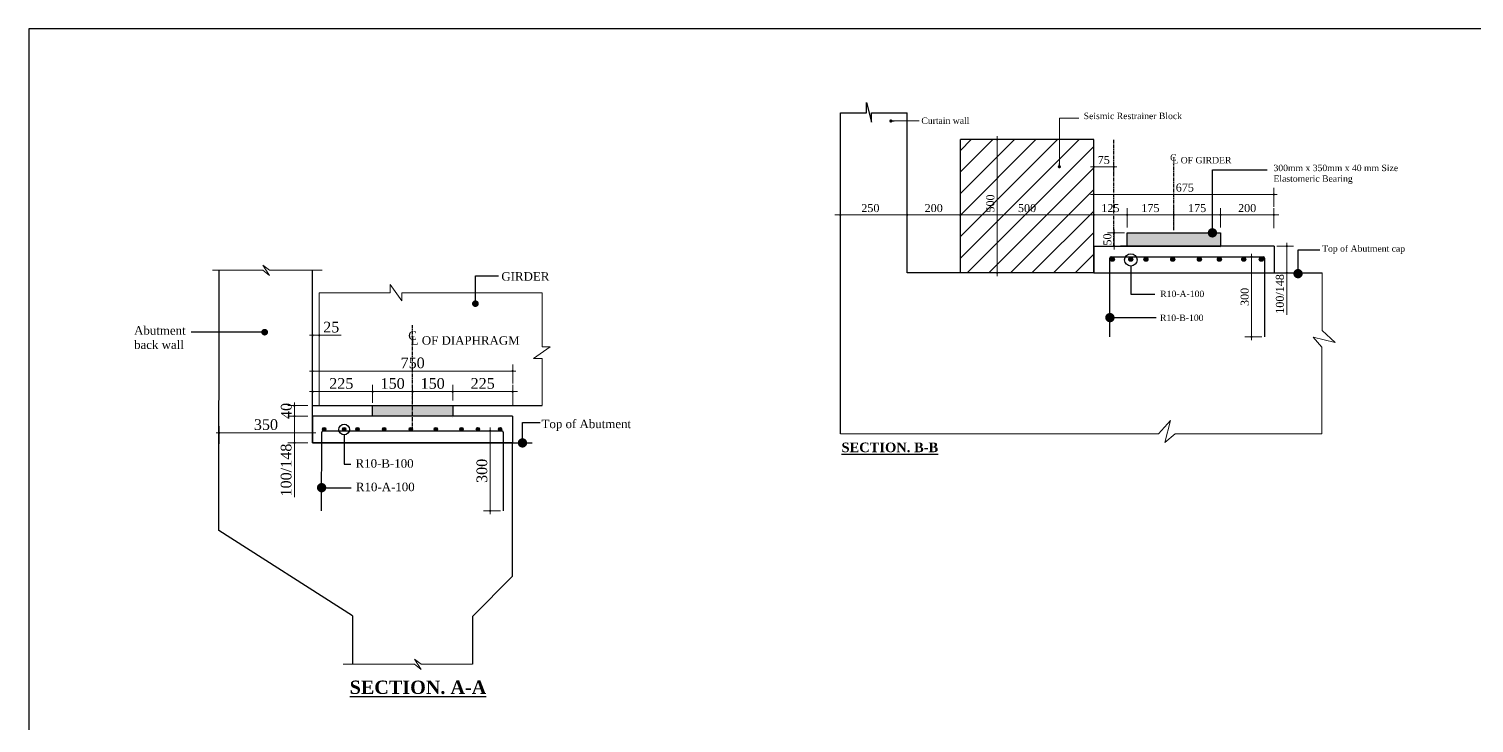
# Model space of a CAD drawing. Header units: millimetres. Extents: x -11624 to 10878, y 376 to 14439.
# Drawn here: x -11624 to -6208, y 5198 to 7800 of the extents above; entities that cross this region are included whole.
import ezdxf

# ---------------------------------------------------------------- set-up
doc = ezdxf.new("R2010")
doc.units = ezdxf.units.MM
doc.header["$LTSCALE"] = 4
doc.linetypes.add('CENTER', pattern=[50.8, 31.75, -6.35, 6.35, -6.35])
doc.linetypes.add('HIDDEN', pattern=[9.525, 6.35, -3.175])
for name, color, linetype, lineweight in [('Abutment W Line', 11, 'Continuous', 25), ('Ber', 12, 'Continuous', 30), ('Dimision', 4, 'Continuous', 18), ('hatch', 253, 'Continuous', 15)]:
    doc.layers.add(name, color=color, linetype=linetype, lineweight=lineweight)
for name, color, linetype in [('Bearing  peat', 11, 'Continuous'), ('Center Line', 34, 'Continuous'), ('Extra Line', 70, 'Continuous'), ('Girder Line', 11, 'Continuous'), ('Hatching', 35, 'Continuous'), ('L.L', 200, 'Continuous'), ('Text', 7, 'Continuous')]:
    doc.layers.add(name, color=color, linetype=linetype)
doc.styles.get("Standard").update_dxf_attribs({"font": 'times.ttf'})
doc.dimstyles.new('dim_20', dxfattribs={"dimscale": 0, "dimtxt": 20, "dimasz": 0.2, "dimexe": 25, "dimexo": 10, "dimgap": 10, "dimtad": 1, "dimdec": 0, "dimtxsty": 'Standard', "dimblk": 'D_TIC', "dimcen": 0, "dimclrd": 256, "dimclre": 256, "dimclrt": 256, "dimadec": 0, "dimazin": 0, "dimtfac": 1, "dimtdec": 0, "dimtix": 1, "dimtmove": 0, "dimatfit": 3, "dimldrblk": 'DOT', "dimfxl": 50, "dimfxlon": 1, "dimlwd": -1, "dimlwe": -1, "dimarcsym": 0})
doc.dimstyles.new('ISO-25', dxfattribs={"dimtxt": 15, "dimasz": 15, "dimexe": 20, "dimexo": 10.625, "dimgap": 15, "dimtad": 1, "dimdec": 1, "dimdsep": 46, "dimtxsty": 'Standard', "dimblk": 'DOT', "dimcen": 2.5, "dimclrd": 256, "dimclre": 256, "dimclrt": 256, "dimadec": 0, "dimazin": 0, "dimtfac": 1, "dimtdec": 1, "dimtix": 1, "dimtmove": 0, "dimatfit": 3, "dimldrblk": 'DOT', "dimfxl": 1, "dimlwd": -1, "dimarcsym": 0})

# ---------------------------------------------------------------- blocks, each defined once
blk = doc.blocks.new('_Dot')
at = {"color": 0, "linetype": 'ByBlock', "lineweight": -2}
blk.add_line((-0.5, 0), (-1, 0), dxfattribs=at)
at = {"color": 0, "linetype": 'ByBlock', "const_width": 0.5}
blk.add_lwpolyline([(-0.25, 0, 1), (0.25, 0, 1)], format="xyb", close=True, dxfattribs=at)
blk = doc.blocks.new('D_TIC')
at = {"layer": 'Dimision', "ltscale": 5}
for p, q in [((-60, 0), (60, 0)), ((0, 60), (0, -60))]:
    blk.add_line(p, q, dxfattribs=at)
at = {"layer": 'Dimision', "ltscale": 5, "const_width": 20}
blk.add_lwpolyline([(-10, 0, 1), (10, 0, 1)], format="xyb", close=True, dxfattribs=at)
blk = doc.blocks.new('*D66')
at = {"layer": 'Defpoints', "color": 0, "transparency": 16777216}
for p in [(-8583.1, 7103.3), (-8583.1, 7018.8), (-8333.1, 7015.1)]:
    blk.add_point(p, dxfattribs=at)
at = {"layer": 'Dimision', "transparency": 16777216}
for p, q in [((-8583.1, 7053.3), (-8583.1, 7128.3)), ((-8333.3, 7103.3), (-8582.9, 7103.3)), ((-8333.1, 7053.3), (-8333.1, 7128.3))]:
    blk.add_line(p, q, dxfattribs=at)
at = {"layer": 'Dimision', "transparency": 16777216, "xscale": 0.2, "yscale": 0.2, "zscale": 0.2, "rotation": 180}
blk.add_blockref('D_TIC', (-8583.1, 7103.3), dxfattribs=at)
at = {"layer": 'Dimision', "transparency": 16777216, "xscale": 0.2, "yscale": 0.2, "zscale": 0.2}
blk.add_blockref('D_TIC', (-8333.1, 7103.3), dxfattribs=at)
at = {"layer": 'Dimision', "transparency": 16777216, "insert": (-8470.6, 7128.6), "char_height": 30, "attachment_point": 5}
blk.add_mtext('250', dxfattribs=at)
blk = doc.blocks.new('*D68')
at = {"layer": 'Defpoints', "color": 0, "transparency": 16777216}
for p in [(-6957.9, 6986), (-6957.9, 6886), (-6910.1, 6886)]:
    blk.add_point(p, dxfattribs=at)
at = {"layer": 'Dimision', "transparency": 16777216}
for p, q in [((-6947.9, 6986), (-6885.1, 6986)), ((-6910.1, 6985.8), (-6910.1, 6886.2)), ((-6947.9, 6886), (-6885.1, 6886)), ((-6910.1, 6886), (-6910.1, 6728.3))]:
    blk.add_line(p, q, dxfattribs=at)
at = {"layer": 'Dimision', "transparency": 16777216, "xscale": 0.2, "yscale": 0.2, "zscale": 0.2}
for p, rotation in [((-6910.1, 6986), 90), ((-6910.1, 6886), 270)]:
    blk.add_blockref('D_TIC', p, dxfattribs=dict(at, rotation=rotation))
at = {"layer": 'Dimision', "transparency": 16777216, "insert": (-6935.8, 6807.1), "char_height": 30, "attachment_point": 5, "rotation": 90}
blk.add_mtext('100/148', dxfattribs=at)
blk = doc.blocks.new('*D71')
at = {"layer": 'Defpoints', "color": 0, "transparency": 16777216}
for p in [(-7158.5, 7103.3), (-7333.5, 7047.2), (-7158.5, 7046)]:
    blk.add_point(p, dxfattribs=at)
at = {"layer": 'Dimision', "transparency": 16777216}
for p, q in [((-7333.5, 7057.2), (-7333.5, 7128.3)), ((-7333.3, 7103.3), (-7158.7, 7103.3)), ((-7158.5, 7056), (-7158.5, 7128.3))]:
    blk.add_line(p, q, dxfattribs=at)
at = {"layer": 'Dimision', "transparency": 16777216, "xscale": 0.2, "yscale": 0.2, "zscale": 0.2, "rotation": 180}
blk.add_blockref('D_TIC', (-7333.5, 7103.3), dxfattribs=at)
at = {"layer": 'Dimision', "transparency": 16777216, "xscale": 0.2, "yscale": 0.2, "zscale": 0.2}
blk.add_blockref('D_TIC', (-7158.5, 7103.3), dxfattribs=at)
at = {"layer": 'Dimision', "transparency": 16777216, "insert": (-7246, 7128.6), "char_height": 30, "attachment_point": 5}
blk.add_mtext('175', dxfattribs=at)
blk = doc.blocks.new('*D72')
at = {"layer": 'Defpoints', "color": 0, "transparency": 16777216}
for p in [(-7508.5, 7103.3), (-7508.5, 7046), (-7333.5, 7047.2)]:
    blk.add_point(p, dxfattribs=at)
at = {"layer": 'Dimision', "transparency": 16777216}
for p, q in [((-7508.5, 7056), (-7508.5, 7128.3)), ((-7333.7, 7103.3), (-7508.3, 7103.3)), ((-7333.5, 7057.2), (-7333.5, 7128.3))]:
    blk.add_line(p, q, dxfattribs=at)
at = {"layer": 'Dimision', "transparency": 16777216, "xscale": 0.2, "yscale": 0.2, "zscale": 0.2, "rotation": 180}
blk.add_blockref('D_TIC', (-7508.5, 7103.3), dxfattribs=at)
at = {"layer": 'Dimision', "transparency": 16777216, "xscale": 0.2, "yscale": 0.2, "zscale": 0.2}
blk.add_blockref('D_TIC', (-7333.5, 7103.3), dxfattribs=at)
at = {"layer": 'Dimision', "transparency": 16777216, "insert": (-7421, 7128.6), "char_height": 30, "attachment_point": 5}
blk.add_mtext('175', dxfattribs=at)
blk = doc.blocks.new('*D73')
at = {"layer": 'Defpoints', "color": 0, "transparency": 16777216}
for p in [(-7633.5, 7103.3), (-7508.5, 7046), (-7633.5, 7017.5)]:
    blk.add_point(p, dxfattribs=at)
at = {"layer": 'Dimision', "transparency": 16777216}
for p, q in [((-7633.5, 7053.3), (-7633.5, 7128.3)), ((-7508.7, 7103.3), (-7633.3, 7103.3)), ((-7508.5, 7056), (-7508.5, 7128.3))]:
    blk.add_line(p, q, dxfattribs=at)
at = {"layer": 'Dimision', "transparency": 16777216, "xscale": 0.2, "yscale": 0.2, "zscale": 0.2, "rotation": 180}
blk.add_blockref('D_TIC', (-7633.5, 7103.3), dxfattribs=at)
at = {"layer": 'Dimision', "transparency": 16777216, "xscale": 0.2, "yscale": 0.2, "zscale": 0.2}
blk.add_blockref('D_TIC', (-7508.5, 7103.3), dxfattribs=at)
at = {"layer": 'Dimision', "transparency": 16777216, "insert": (-7571, 7128.6), "char_height": 30, "attachment_point": 5}
blk.add_mtext('125', dxfattribs=at)
blk = doc.blocks.new('*D74')
at = {"layer": 'Defpoints', "color": 0, "transparency": 16777216}
for p in [(-6958.5, 7103.3), (-7158.5, 7045.6), (-6958.5, 7002.5)]:
    blk.add_point(p, dxfattribs=at)
at = {"layer": 'Dimision', "transparency": 16777216}
for p, q in [((-7158.5, 7055.6), (-7158.5, 7128.3)), ((-7158.3, 7103.3), (-6958.7, 7103.3)), ((-6958.5, 7053.3), (-6958.5, 7128.3))]:
    blk.add_line(p, q, dxfattribs=at)
at = {"layer": 'Dimision', "transparency": 16777216, "xscale": 0.2, "yscale": 0.2, "zscale": 0.2, "rotation": 180}
blk.add_blockref('D_TIC', (-7158.5, 7103.3), dxfattribs=at)
at = {"layer": 'Dimision', "transparency": 16777216, "xscale": 0.2, "yscale": 0.2, "zscale": 0.2}
blk.add_blockref('D_TIC', (-6958.5, 7103.3), dxfattribs=at)
at = {"layer": 'Dimision', "transparency": 16777216, "insert": (-7058.5, 7128.6), "char_height": 30, "attachment_point": 5}
blk.add_mtext('200', dxfattribs=at)
blk = doc.blocks.new('*D75')
at = {"layer": 'Defpoints', "color": 0, "transparency": 16777216}
for p in [(-6958.5, 7180.2), (-7633.5, 7123.3), (-6958.5, 7123.3)]:
    blk.add_point(p, dxfattribs=at)
at = {"layer": 'Dimision', "transparency": 16777216}
for p, q in [((-7633.5, 7133.3), (-7633.5, 7205.2)), ((-6958.5, 7133.3), (-6958.5, 7205.2)), ((-7633.3, 7180.2), (-6958.7, 7180.2))]:
    blk.add_line(p, q, dxfattribs=at)
at = {"layer": 'Dimision', "transparency": 16777216, "xscale": 0.2, "yscale": 0.2, "zscale": 0.2, "rotation": 180}
blk.add_blockref('D_TIC', (-7633.5, 7180.2), dxfattribs=at)
at = {"layer": 'Dimision', "transparency": 16777216, "xscale": 0.2, "yscale": 0.2, "zscale": 0.2}
blk.add_blockref('D_TIC', (-6958.5, 7180.2), dxfattribs=at)
at = {"layer": 'Dimision', "transparency": 16777216, "insert": (-7292.1, 7205.5), "char_height": 30, "attachment_point": 5}
blk.add_mtext('675', dxfattribs=at)
blk = doc.blocks.new('*D76')
at = {"layer": 'Defpoints', "color": 0, "transparency": 16777216}
for p in [(-7557, 7036), (-7508.5, 7036), (-7508.5, 6986)]:
    blk.add_point(p, dxfattribs=at)
at = {"layer": 'Dimision', "transparency": 16777216}
for p, q in [((-7518.5, 7036), (-7582, 7036)), ((-7557, 7036.2), (-7557, 7036.4)), ((-7557, 6986), (-7557, 7036)), ((-7518.5, 6986), (-7582, 6986)), ((-7557, 6985.8), (-7557, 6985.6))]:
    blk.add_line(p, q, dxfattribs=at)
at = {"layer": 'Dimision', "transparency": 16777216, "xscale": 0.2, "yscale": 0.2, "zscale": 0.2}
for p, rotation in [((-7557, 7036), 270), ((-7557, 6986), 90)]:
    blk.add_blockref('D_TIC', p, dxfattribs=dict(at, rotation=rotation))
at = {"layer": 'Dimision', "transparency": 16777216, "insert": (-7582.2, 7011), "char_height": 30, "attachment_point": 5, "rotation": 90}
blk.add_mtext('50', dxfattribs=at)
blk = doc.blocks.new('*D10')
at = {"layer": 'Defpoints', "color": 0, "transparency": 16777216}
for p in [(-10540.8, 6348.6), (-10629.2, 6248.6), (-10502.1, 6248.6)]:
    blk.add_point(p, dxfattribs=at)
at = {"layer": 'Dimision', "transparency": 16777216}
for p, q in [((-10579.2, 6348.6), (-10654.2, 6348.6)), ((-10629.2, 6348.4), (-10629.2, 6248.8)), ((-10579.2, 6248.6), (-10654.2, 6248.6)), ((-10629.2, 6248.6), (-10629.2, 6045.2))]:
    blk.add_line(p, q, dxfattribs=at)
at = {"layer": 'Dimision', "transparency": 16777216, "xscale": 0.2, "yscale": 0.2, "zscale": 0.2}
for p, rotation in [((-10629.2, 6348.6), 90), ((-10629.2, 6248.6), 270)]:
    blk.add_blockref('D_TIC', p, dxfattribs=dict(at, rotation=rotation))
at = {"layer": 'Dimision', "transparency": 16777216, "insert": (-10660.1, 6146.8), "char_height": 40, "attachment_point": 5, "rotation": 90}
blk.add_mtext('100/148', dxfattribs=at)
blk = doc.blocks.new('*D11')
at = {"layer": 'Defpoints', "color": 0, "transparency": 16777216}
for p in [(-10186.1, 6399.9), (-10036.1, 6441), (-10036.1, 6398.6)]:
    blk.add_point(p, dxfattribs=at)
at = {"layer": 'Dimision', "transparency": 16777216}
for p, q in [((-10186.1, 6409.9), (-10186.1, 6466)), ((-10036.1, 6408.6), (-10036.1, 6466)), ((-10185.9, 6441), (-10036.3, 6441))]:
    blk.add_line(p, q, dxfattribs=at)
at = {"layer": 'Dimision', "transparency": 16777216, "xscale": 0.2, "yscale": 0.2, "zscale": 0.2, "rotation": 180}
blk.add_blockref('D_TIC', (-10186.1, 6441), dxfattribs=at)
at = {"layer": 'Dimision', "transparency": 16777216, "xscale": 0.2, "yscale": 0.2, "zscale": 0.2}
blk.add_blockref('D_TIC', (-10036.1, 6441), dxfattribs=at)
at = {"layer": 'Dimision', "transparency": 16777216, "insert": (-10111.1, 6471.3), "char_height": 40, "attachment_point": 5}
blk.add_mtext('150', dxfattribs=at)
blk = doc.blocks.new('*D12')
at = {"layer": 'Defpoints', "color": 0, "transparency": 16777216}
for p in [(-10036.1, 6398.2), (-9811.1, 6441), (-9811.1, 6380.1)]:
    blk.add_point(p, dxfattribs=at)
at = {"layer": 'Dimision', "transparency": 16777216}
for p, q in [((-10036.1, 6408.2), (-10036.1, 6466)), ((-9811.1, 6391), (-9811.1, 6466)), ((-10035.9, 6441), (-9811.3, 6441))]:
    blk.add_line(p, q, dxfattribs=at)
at = {"layer": 'Dimision', "transparency": 16777216, "xscale": 0.2, "yscale": 0.2, "zscale": 0.2, "rotation": 180}
blk.add_blockref('D_TIC', (-10036.1, 6441), dxfattribs=at)
at = {"layer": 'Dimision', "transparency": 16777216, "xscale": 0.2, "yscale": 0.2, "zscale": 0.2}
blk.add_blockref('D_TIC', (-9811.1, 6441), dxfattribs=at)
at = {"layer": 'Dimision', "transparency": 16777216, "insert": (-9923.6, 6471.3), "char_height": 40, "attachment_point": 5}
blk.add_mtext('225', dxfattribs=at)
blk = doc.blocks.new('*D13')
at = {"layer": 'Defpoints', "color": 0, "transparency": 16777216}
for p in [(-9811.1, 6517.9), (-10561.1, 6462.1), (-9811.1, 6461)]:
    blk.add_point(p, dxfattribs=at)
at = {"layer": 'Dimision', "transparency": 16777216}
for p, q in [((-10561.1, 6472.1), (-10561.1, 6542.9)), ((-10560.9, 6517.9), (-9811.3, 6517.9)), ((-9811.1, 6471), (-9811.1, 6542.9))]:
    blk.add_line(p, q, dxfattribs=at)
at = {"layer": 'Dimision', "transparency": 16777216, "xscale": 0.2, "yscale": 0.2, "zscale": 0.2, "rotation": 180}
blk.add_blockref('D_TIC', (-10561.1, 6517.9), dxfattribs=at)
at = {"layer": 'Dimision', "transparency": 16777216, "xscale": 0.2, "yscale": 0.2, "zscale": 0.2}
blk.add_blockref('D_TIC', (-9811.1, 6517.9), dxfattribs=at)
at = {"layer": 'Dimision', "transparency": 16777216, "insert": (-10186.1, 6548.3), "char_height": 40, "attachment_point": 5}
blk.add_mtext('750', dxfattribs=at)
blk = doc.blocks.new('*D14')
at = {"layer": 'Defpoints', "color": 0, "transparency": 16777216}
for p in [(-10629.2, 6388.3), (-10540.8, 6388.3), (-10540.8, 6348.6)]:
    blk.add_point(p, dxfattribs=at)
at = {"layer": 'Dimision', "transparency": 16777216}
for p, q in [((-10579.2, 6388.3), (-10654.2, 6388.3)), ((-10579.2, 6348.6), (-10654.2, 6348.6)), ((-10629.2, 6388.5), (-10629.2, 6388.7)), ((-10629.2, 6348.6), (-10629.2, 6388.3)), ((-10629.2, 6348.4), (-10629.2, 6348.2))]:
    blk.add_line(p, q, dxfattribs=at)
at = {"layer": 'Dimision', "transparency": 16777216, "xscale": 0.2, "yscale": 0.2, "zscale": 0.2}
for p, rotation in [((-10629.2, 6388.3), 270), ((-10629.2, 6348.6), 90)]:
    blk.add_blockref('D_TIC', p, dxfattribs=dict(at, rotation=rotation))
at = {"layer": 'Dimision', "transparency": 16777216, "insert": (-10659.5, 6368.5), "char_height": 40, "attachment_point": 5, "rotation": 90}
blk.add_mtext('40', dxfattribs=at)
blk = doc.blocks.new('*D15')
at = {"layer": 'Defpoints', "color": 0, "transparency": 16777216}
for p in [(-10336.1, 6441), (-10561, 6390.7), (-10336.1, 6390.7)]:
    blk.add_point(p, dxfattribs=at)
at = {"layer": 'Dimision', "transparency": 16777216}
for p, q in [((-10561, 6400.7), (-10561, 6466)), ((-10336.1, 6400.7), (-10336.1, 6466)), ((-10560.8, 6441), (-10336.3, 6441))]:
    blk.add_line(p, q, dxfattribs=at)
at = {"layer": 'Dimision', "transparency": 16777216, "xscale": 0.2, "yscale": 0.2, "zscale": 0.2, "rotation": 180}
blk.add_blockref('D_TIC', (-10561, 6441), dxfattribs=at)
at = {"layer": 'Dimision', "transparency": 16777216, "xscale": 0.2, "yscale": 0.2, "zscale": 0.2}
blk.add_blockref('D_TIC', (-10336.1, 6441), dxfattribs=at)
at = {"layer": 'Dimision', "transparency": 16777216, "insert": (-10453.5, 6471.3), "char_height": 40, "attachment_point": 5}
blk.add_mtext('225', dxfattribs=at)
blk = doc.blocks.new('*D167')
at = {"layer": 'Defpoints', "color": 0, "transparency": 16777216}
for p in [(-10186.1, 6441), (-10336.1, 6388.4), (-10186.1, 6388.6)]:
    blk.add_point(p, dxfattribs=at)
at = {"layer": 'Dimision', "transparency": 16777216}
for p, q in [((-10336.1, 6398.4), (-10336.1, 6466)), ((-10186.1, 6398.6), (-10186.1, 6466)), ((-10335.9, 6441), (-10186.3, 6441))]:
    blk.add_line(p, q, dxfattribs=at)
at = {"layer": 'Dimision', "transparency": 16777216, "xscale": 0.2, "yscale": 0.2, "zscale": 0.2, "rotation": 180}
blk.add_blockref('D_TIC', (-10336.1, 6441), dxfattribs=at)
at = {"layer": 'Dimision', "transparency": 16777216, "xscale": 0.2, "yscale": 0.2, "zscale": 0.2}
blk.add_blockref('D_TIC', (-10186.1, 6441), dxfattribs=at)
at = {"layer": 'Dimision', "transparency": 16777216, "insert": (-10261.1, 6471.3), "char_height": 40, "attachment_point": 5}
blk.add_mtext('150', dxfattribs=at)
blk = doc.blocks.new('*D18')
at = {"layer": 'Defpoints', "color": 0, "transparency": 16777216}
for p in [(-10561, 6466), (-10911, 6286.6), (-10911, 6234.7)]:
    blk.add_point(p, dxfattribs=at)
at = {"layer": 'Dimision', "transparency": 16777216}
for p, q in [((-10911, 6244.7), (-10911, 6311.6)), ((-10561.2, 6286.6), (-10910.8, 6286.6)), ((-10561, 6336.6), (-10561, 6261.6))]:
    blk.add_line(p, q, dxfattribs=at)
at = {"layer": 'Dimision', "transparency": 16777216, "xscale": 0.2, "yscale": 0.2, "zscale": 0.2, "rotation": 180}
blk.add_blockref('D_TIC', (-10911, 6286.6), dxfattribs=at)
at = {"layer": 'Dimision', "transparency": 16777216, "xscale": 0.2, "yscale": 0.2, "zscale": 0.2}
blk.add_blockref('D_TIC', (-10561, 6286.6), dxfattribs=at)
at = {"layer": 'Dimision', "transparency": 16777216, "insert": (-10736, 6317), "char_height": 40, "attachment_point": 5}
blk.add_mtext('350', dxfattribs=at)
blk = doc.blocks.new('*D168')
at = {"layer": 'Defpoints', "color": 0, "transparency": 16777216}
for p in [(-8133.5, 7103.3), (-7633.5, 7046.5), (-8133.5, 7015.1)]:
    blk.add_point(p, dxfattribs=at)
at = {"layer": 'Dimision', "transparency": 16777216}
for p, q in [((-8133.5, 7053.3), (-8133.5, 7128.3)), ((-7633.7, 7103.3), (-8133.3, 7103.3)), ((-7633.5, 7056.5), (-7633.5, 7128.3))]:
    blk.add_line(p, q, dxfattribs=at)
at = {"layer": 'Dimision', "transparency": 16777216, "xscale": 0.2, "yscale": 0.2, "zscale": 0.2, "rotation": 180}
blk.add_blockref('D_TIC', (-8133.5, 7103.3), dxfattribs=at)
at = {"layer": 'Dimision', "transparency": 16777216, "xscale": 0.2, "yscale": 0.2, "zscale": 0.2}
blk.add_blockref('D_TIC', (-7633.5, 7103.3), dxfattribs=at)
at = {"layer": 'Dimision', "transparency": 16777216, "insert": (-7883.5, 7128.6), "char_height": 30, "attachment_point": 5}
blk.add_mtext('500', dxfattribs=at)
blk = doc.blocks.new('*D197')
at = {"layer": 'Defpoints', "color": 0, "linetype": 'Continuous', "ltscale": 0.1, "transparency": 16777216}
for p in [(-8333.1, 7103.3), (-8133.5, 7015.1), (-8333.1, 6886)]:
    blk.add_point(p, dxfattribs=at)
at = {"layer": 'Dimision', "ltscale": 0.1, "transparency": 16777216}
for p, q in [((-8333.1, 7053.3), (-8333.1, 7128.3)), ((-8133.7, 7103.3), (-8332.9, 7103.3)), ((-8133.5, 7053.3), (-8133.5, 7128.3))]:
    blk.add_line(p, q, dxfattribs=at)
at = {"layer": 'Dimision', "linetype": 'Continuous', "ltscale": 0.1, "transparency": 16777216, "xscale": 0.2, "yscale": 0.2, "zscale": 0.2, "rotation": 180}
blk.add_blockref('D_TIC', (-8333.1, 7103.3), dxfattribs=at)
at = {"layer": 'Dimision', "linetype": 'Continuous', "ltscale": 0.1, "transparency": 16777216, "xscale": 0.2, "yscale": 0.2, "zscale": 0.2}
blk.add_blockref('D_TIC', (-8133.5, 7103.3), dxfattribs=at)
at = {"layer": 'Dimision', "linetype": 'Continuous', "ltscale": 0.1, "transparency": 16777216, "insert": (-8233.3, 7128.6), "char_height": 30, "attachment_point": 5}
blk.add_mtext('200', dxfattribs=at)
blk = doc.blocks.new('*D185')
at = {"layer": 'Defpoints', "color": 0, "transparency": 16777216}
for p in [(-10561.2, 6643.4), (-10536.2, 6652), (-10536.2, 6643.4)]:
    blk.add_point(p, dxfattribs=at)
at = {"layer": 'Dimision', "transparency": 16777216}
for p, q in [((-10561.2, 6652), (-10561.2, 6677)), ((-10536.2, 6652), (-10536.2, 6677)), ((-10561, 6652), (-10536.4, 6652)), ((-10536.2, 6652), (-10454.4, 6652))]:
    blk.add_line(p, q, dxfattribs=at)
at = {"layer": 'Dimision', "transparency": 16777216, "xscale": 0.2, "yscale": 0.2, "zscale": 0.2, "rotation": 180}
blk.add_blockref('D_TIC', (-10561.2, 6652), dxfattribs=at)
at = {"layer": 'Dimision', "transparency": 16777216, "xscale": 0.2, "yscale": 0.2, "zscale": 0.2}
blk.add_blockref('D_TIC', (-10536.2, 6652), dxfattribs=at)
at = {"layer": 'Dimision', "transparency": 16777216, "insert": (-10491.3, 6682.4), "char_height": 40, "attachment_point": 5}
blk.add_mtext('25', dxfattribs=at)
blk = doc.blocks.new('*D192')
at = {"layer": 'Defpoints', "color": 0, "transparency": 16777216}
for p in [(-9896, 6293.8), (-9852.2, 6293.8), (-9847.2, 5994.1)]:
    blk.add_point(p, dxfattribs=at)
at = {"layer": 'Dimision', "transparency": 16777216}
for p, q in [((-9862.2, 6293.8), (-9921, 6293.8)), ((-9896, 5994.3), (-9896, 6293.6)), ((-9857.2, 5994.1), (-9921, 5994.1))]:
    blk.add_line(p, q, dxfattribs=at)
at = {"layer": 'Dimision', "transparency": 16777216, "xscale": 0.2, "yscale": 0.2, "zscale": 0.2}
for p, rotation in [((-9896, 6293.8), 90), ((-9896, 5994.1), 270)]:
    blk.add_blockref('D_TIC', p, dxfattribs=dict(at, rotation=rotation))
at = {"layer": 'Dimision', "transparency": 16777216, "insert": (-9926.3, 6143.9), "char_height": 40, "attachment_point": 5, "rotation": 90}
blk.add_mtext('300', dxfattribs=at)
blk = doc.blocks.new('*D19')
at = {"layer": 'Defpoints', "color": 0, "transparency": 16777216}
for p in [(-7042.2, 6945.7), (-6998.5, 6945.7), (-6993.5, 6646)]:
    blk.add_point(p, dxfattribs=at)
at = {"layer": 'Dimision', "transparency": 16777216}
for p, q in [((-7008.5, 6945.7), (-7067.2, 6945.7)), ((-7042.2, 6646.2), (-7042.2, 6945.5)), ((-7003.5, 6646), (-7067.2, 6646))]:
    blk.add_line(p, q, dxfattribs=at)
at = {"layer": 'Dimision', "transparency": 16777216, "xscale": 0.2, "yscale": 0.2, "zscale": 0.2}
for p, rotation in [((-7042.2, 6945.7), 90), ((-7042.2, 6646), 270)]:
    blk.add_blockref('D_TIC', p, dxfattribs=dict(at, rotation=rotation))
at = {"layer": 'Dimision', "transparency": 16777216, "insert": (-7067.5, 6795.9), "char_height": 30, "attachment_point": 5, "rotation": 90}
blk.add_mtext('300', dxfattribs=at)
blk = doc.blocks.new('*D169')
at = {"layer": 'Defpoints', "color": 0, "transparency": 16777216}
for p in [(-7633.5, 7283.5), (-7558.5, 7283.5), (-7558.5, 7283.5)]:
    blk.add_point(p, dxfattribs=at)
at = {"layer": 'Dimision', "transparency": 16777216}
for p, q in [((-7633.5, 7283.5), (-7633.5, 7258.5)), ((-7633.3, 7283.5), (-7558.7, 7283.5)), ((-7558.5, 7283.5), (-7558.5, 7258.5))]:
    blk.add_line(p, q, dxfattribs=at)
at = {"layer": 'Dimision', "transparency": 16777216, "xscale": 0.2, "yscale": 0.2, "zscale": 0.2, "rotation": 180}
blk.add_blockref('D_TIC', (-7633.5, 7283.5), dxfattribs=at)
at = {"layer": 'Dimision', "transparency": 16777216, "xscale": 0.2, "yscale": 0.2, "zscale": 0.2}
blk.add_blockref('D_TIC', (-7558.5, 7283.5), dxfattribs=at)
at = {"layer": 'Dimision', "transparency": 16777216, "insert": (-7596, 7308.8), "char_height": 30, "attachment_point": 5}
blk.add_mtext('75', dxfattribs=at)
blk = doc.blocks.new('*D180')
at = {"layer": 'Defpoints', "color": 0, "transparency": 16777216}
for p in [(-8133.5, 7386), (-8133.5, 6886), (-7995.5, 6886)]:
    blk.add_point(p, dxfattribs=at)
at = {"layer": 'Dimision', "transparency": 16777216}
for p, q in [((-8045.5, 7386), (-7970.5, 7386)), ((-7995.5, 7385.8), (-7995.5, 6886.2)), ((-8045.5, 6886), (-7970.5, 6886))]:
    blk.add_line(p, q, dxfattribs=at)
at = {"layer": 'Dimision', "transparency": 16777216, "xscale": 0.2, "yscale": 0.2, "zscale": 0.2}
for p, rotation in [((-7995.5, 7386), 90), ((-7995.5, 6886), 270)]:
    blk.add_blockref('D_TIC', p, dxfattribs=dict(at, rotation=rotation))
at = {"layer": 'Dimision', "transparency": 16777216, "insert": (-8020.7, 7146), "char_height": 30, "attachment_point": 5, "rotation": 90}
blk.add_mtext('500', dxfattribs=at)

msp = doc.modelspace()

# ---------------------------------------------------------------- hatches: boundary and pattern name
at = {"layer": 'Ber', "linetype": 'Continuous'}
for points in [[(-7556.08, 6937.02, 1), (-7571.08, 6937.02, 1)], [(-7487.26, 6937.02, 1), (-7502.26, 6937.02, 1)], [(-7430.18, 6937.02, 1), (-7445.18, 6937.02, 1)], [(-7330.18, 6937.02, 1), (-7345.18, 6937.02, 1)], [(-7230.18, 6937.02, 1), (-7245.18, 6937.02, 1)], [(-7155.18, 6937.02, 1), (-7170.18, 6937.02, 1)], [(-7063.71, 6937.02, 1), (-7078.71, 6937.02, 1)], [(-6998.03, 6937.02, 1), (-7013.03, 6937.02, 1)], [(-10511.35, 6300.21, 1), (-10524.17, 6300.21, 1)], [(-10436.35, 6300.21, 1), (-10449.17, 6300.21, 1)], [(-10386.35, 6300.21, 1), (-10399.17, 6300.21, 1)], [(-10286.35, 6300.21, 1), (-10299.17, 6300.21, 1)], [(-10186.35, 6300.21, 1), (-10199.17, 6300.21, 1)], [(-10092.73, 6300.21, 1), (-10105.54, 6300.21, 1)], [(-9996.48, 6300.21, 1), (-10009.29, 6300.21, 1)], [(-9935.14, 6300.21, 1), (-9947.95, 6300.21, 1)], [(-9852.08, 6300.21, 1), (-9864.89, 6300.21, 1)]]:
    msp.add_hatch(color=256, dxfattribs=at).paths.add_polyline_path(points)
at = {"layer": 'hatch', "linetype": 'Continuous', "ltscale": 0.1}
h = msp.add_hatch(dxfattribs=at)
h.set_pattern_fill('ANSI31', color=256, scale=18)
h.set_pattern_definition([(45, (49.375, 10), (-40.41115, 40.41115), [])])
h.paths.add_polyline_path([(-7633.48, 6885.99), (-7633.48, 7385.99), (-8133.48, 7385.99), (-8133.48, 6885.99)])
h.paths.add_polyline_path([(-7924.47, 7096.75), (-7843.03, 7096.75), (-7843.03, 7160.8), (-7924.47, 7160.8)], flags=24)
at = {"layer": 'Hatching', "linetype": 'Continuous', "ltscale": 0.1}
for points in [[(-7158.48, 7035.99), (-7508.48, 7035.99), (-7508.48, 6985.99), (-7158.48, 6985.99)], [(-10036.08, 6348.63), (-10036.08, 6388.69), (-10336.08, 6388.57), (-10336.08, 6348.63)]]:
    msp.add_hatch(color=256, dxfattribs=at).paths.add_polyline_path(points)

# ---------------------------------------------------------------- linework, layer by layer
at = {"layer": 'Abutment W Line'}
for p, q in [((-9811.62, 5748.63), (-9961.62, 5598.63)), ((-10411.62, 5599.93), (-10411.62, 5418.87)), ((-9961.62, 5598.63), (-9961.62, 5418.95))]:
    msp.add_line(p, q, dxfattribs=at)
msp.add_lwpolyline([(-10411.62, 5599.93), (-10911.95, 5920.02), (-10911.24, 6895.8)], dxfattribs=at)
at = {"layer": 'Bearing  peat', "linetype": 'Continuous'}
for p, q in [((-8583.11, 6930.99), (-8583.11, 7485.94)), ((-8333.11, 6885.99), (-8333.11, 7485.91)), ((-8133.48, 6885.99), (-8133.48, 7385.99)), ((-7633.48, 7385.99), (-8133.48, 7385.99)), ((-7633.48, 6885.99), (-7633.48, 7385.99)), ((-7633.48, 6985.99), (-7158.48, 6985.99)), ((-7633.48, 6985.99), (-7633.48, 6885.99)), ((-7508.48, 6985.99), (-7533.48, 6985.99)), ((-7533.48, 6985.99), (-7533.48, 6985.99)), ((-6957.86, 6985.99), (-7158.48, 6985.99)), ((-6957.86, 6985.99), (-6957.86, 6885.99)), ((-8583.11, 6283.15), (-8583.11, 6930.99)), ((-7633.48, 6885.99), (-8333.11, 6885.99)), ((-6957.86, 6885.99), (-6777.96, 6885.99)), ((-10560.99, 6348.63), (-10560.99, 6248.63)), ((-9811.62, 6348.63), (-10036.08, 6348.63)), ((-9811.62, 6348.63), (-9811.62, 6248.63))]:
    msp.add_line(p, q, dxfattribs=at)
for points in [[(-8583.11, 7485.94), (-8484.78, 7485.94), (-8484.78, 7524.38), (-8466.99, 7450.57), (-8466.99, 7485.91), (-8333.11, 7485.91)], [(-10336.09, 6348.63), (-10371.03, 6348.63), (-10371.03, 6348.63), (-10560.99, 6348.63)]]:
    msp.add_lwpolyline(points, dxfattribs=at)
for points in [[(-7508.48, 7035.99), (-7158.48, 7035.99), (-7158.48, 6985.99), (-7508.48, 6985.99)], [(-10336.08, 6388.38), (-10036.08, 6388.5), (-10036.09, 6348.63), (-10336.09, 6348.63)]]:
    msp.add_lwpolyline(points, close=True, dxfattribs=at)
at = {"layer": 'Ber', "linetype": 'Continuous'}
for p, q in [((-7572.86, 6646), (-7572.86, 6940.73)), ((-7567.86, 6945.73), (-6998.48, 6945.73)), ((-6993.48, 6940.73), (-6993.48, 6646)), ((-10527.24, 5994.06), (-10526.62, 6288.8)), ((-10521.62, 6293.8), (-9852.24, 6293.8)), ((-9847.24, 6288.8), (-9847.24, 5994.06))]:
    msp.add_line(p, q, dxfattribs=at)
for centre, radius in [((-7563.58, 6937.02), 7.5), ((-7494.76, 6937.02), 7.5), ((-7437.68, 6937.02), 7.5), ((-7337.68, 6937.02), 7.5), ((-7237.68, 6937.02), 7.5), ((-7162.68, 6937.02), 7.5), ((-7071.21, 6937.02), 7.5), ((-7005.53, 6937.02), 7.5), ((-10517.76, 6300.21), 6.41), ((-10442.76, 6300.21), 6.41), ((-10392.76, 6300.21), 6.41), ((-10292.76, 6300.21), 6.41), ((-10192.76, 6300.21), 6.41), ((-10099.13, 6300.21), 6.41), ((-10002.88, 6300.21), 6.41), ((-9941.55, 6300.21), 6.41), ((-9858.49, 6300.21), 6.41)]:
    msp.add_circle(centre, radius, dxfattribs=at)
for centre, start, end in [((-7567.86, 6940.73), 90, 180), ((-6998.48, 6940.73), 0, 90), ((-10521.62, 6288.8), 90, 180), ((-9852.24, 6288.8), 0, 90)]:
    msp.add_arc(centre, 5, start, end, dxfattribs=at)
at = {"layer": 'Center Line', "linetype": 'CENTER', "ltscale": 0.1}
for p, q in [((-7558.48, 6985.99), (-7558.48, 7385.99)), ((-7333.48, 7045.99), (-7333.48, 7294.79)), ((-10186.08, 6291.23), (-10186.08, 6689.65))]:
    msp.add_line(p, q, dxfattribs=at)
at = {"layer": 'Defpoints', "linetype": 'Continuous', "ltscale": 3}
msp.add_lwpolyline([(-11624.29, 2015.74), (-791.75, 2015.74), (-791.75, 7800.39), (-11624.29, 7800.39)], close=True, dxfattribs=at)
at = {"layer": 'Dimision', "linetype": 'Continuous', "ltscale": 0.1}
msp.add_line((-8583.11, 7103.31), (-8603.5, 7103.31), dxfattribs=at)
at = {"layer": 'Dimision'}
for p, q in [((-7622.86, 7103.31), (-7643.79, 7103.31)), ((-6960.52, 7103.31), (-6939.59, 7103.31)), ((-10270.82, 6810.95), (-10270.82, 6842.42)), ((-10270.82, 6842.42), (-10227.09, 6781.14)), ((-10536.27, 6810.95), (-10270.82, 6810.95)), ((-10227.09, 6810.95), (-9701.11, 6810.95)), ((-10227.09, 6781.14), (-10227.09, 6810.95)), ((-9701.11, 6609.05), (-9701.11, 6810.95)), ((-9732.57, 6565.32), (-9671.29, 6609.05)), ((-9671.29, 6609.05), (-9701.11, 6609.05)), ((-9701.11, 6565.32), (-9732.57, 6565.32)), ((-9701.11, 6388.63), (-9701.11, 6565.32)), ((-10550.37, 6440.95), (-10571.3, 6440.95)), ((-9814.28, 6440.95), (-9793.35, 6440.95)), ((-10629.16, 6353.63), (-10629.16, 6378.63)), ((-10629.16, 6248.63), (-10629.16, 6228.63))]:
    msp.add_line(p, q, dxfattribs=at)
at = {"layer": 'Dimision', "linetype": 'Continuous'}
for p, q in [((-6777.96, 6669.48), (-6777.96, 6885.99)), ((-7390.68, 6283.15), (-8583.11, 6283.15))]:
    msp.add_line(p, q, dxfattribs=at)
at = {"layer": 'Dimision', "linetype": 'Continuous', "ltscale": 0.1}
for points in [[(-10525.11, 6895.87), (-10723.12, 6895.87), (-10748.13, 6915.16), (-10723.12, 6876.51), (-10748.13, 6895.8), (-10936.17, 6895.8)], [(-9961.62, 5418.95), (-10154.59, 5418.95), (-10179.59, 5438.24), (-10154.59, 5399.59), (-10179.59, 5418.87), (-10446.59, 5418.87)]]:
    msp.add_lwpolyline(points, dxfattribs=at)
at = {"layer": 'Dimision'}
msp.add_lwpolyline([(-10536.07, 6388.28), (-10536.27, 6810.95)], dxfattribs=at)
at = {"layer": 'Dimision', "linetype": 'Continuous'}
for points in [[(-6777.96, 6669.48), (-6728.67, 6624.75), (-6810.63, 6645.43), (-6778.15, 6607.5), (-6778.15, 6282.96)], [(-7390.68, 6283.15), (-7345.95, 6332.44), (-7366.62, 6250.48), (-7328.69, 6282.96), (-6778.15, 6282.96)]]:
    msp.add_lwpolyline(points, dxfattribs=at)
at = {"layer": 'Extra Line', "linetype": 'Continuous'}
for p, q in [((-7158.48, 6980.99), (-7158.48, 6980.99)), ((-10036.08, 6343.63), (-10036.08, 6343.63))]:
    msp.add_line(p, q, dxfattribs=at)
at = {"layer": 'Extra Line', "linetype": 'HIDDEN', "ltscale": 0.05}
for p, q in [((-7633.48, 6885.99), (-6957.86, 6885.99)), ((-10560.99, 6248.63), (-9811.62, 6248.63))]:
    msp.add_line(p, q, dxfattribs=at)
at = {"layer": 'Girder Line', "linetype": 'Continuous'}
for p, q in [((-7508.48, 7035.99), (-7158.48, 7035.99)), ((-10336.08, 6388.38), (-10036.08, 6388.5))]:
    msp.add_line(p, q, dxfattribs=at)
at = {"layer": 'Girder Line'}
msp.add_line((-9811.62, 6248.63), (-9737.59, 6248.63), dxfattribs=at)
at = {"layer": 'L.L', "linetype": 'Continuous'}
msp.add_line((-10561.07, 6388.27), (-9701.11, 6388.63), dxfattribs=at)
for points in [[(-10560.99, 6248.63), (-10561.31, 6895.87)], [(-9812.87, 6248.63), (-10560.99, 6248.63)], [(-9811.62, 5748.63), (-9811.62, 6248.63)]]:
    msp.add_lwpolyline(points, dxfattribs=at)
at = {"layer": 'Text'}
for points in [[(-7494.42, 6911.19), (-7494.42, 6806.49), (-7404.6, 6806.49)], [(-10442.94, 6278.8), (-10442.94, 6169.06), (-10418.18, 6169.06)]]:
    msp.add_lwpolyline(points, dxfattribs=at)
for centre, radius in [((-7494.42, 6934.52), 23.33), ((-10442.94, 6298.8), 20)]:
    msp.add_circle(centre, radius, dxfattribs=at)

# ---------------------------------------------------------------- texts
at = {"layer": 'Text', "attachment_point": 1}
for s, insert, char_height, width in [('Seismic Restrainer Block', (-7671.12, 7486.23), 24, 604.2642), ('Curtain wall', (-8279.55, 7468.54), 24, 634.4051), ('{\\fTimes New Roman|b0|i0|c0|p18;C}', (-7347.38, 7330.13), 24, 634.4051), ('{\\fTimes New Roman|b0|i0|c0|p18;L OF GIRDER}', (-7338.81, 7320.35), 24, 609.4051), ('300mm x 350mm x 40 mm Size\\PElastomeric Bearing', (-6959.9, 7291.29), 24, 634.4051), ('Top of Abutment cap', (-6777.67, 6989.1), 24, 634.4051), ('{\\fTimes New Roman|b0|i0|c0|p18;GIRDER}', (-9853.56, 6888.72), 32, 634.4051), ('R10-A-100', (-7384.36, 6819.15), 24, 634.4051), ('R10-B-100', (-7385.28, 6729.72), 24, 634.4051), ('Abutment \\Pback wall', (-11230.11, 6686.07), 32, 634.4051), ('{\\fTimes New Roman|b0|i0|c0|p18;C}', (-10202.55, 6666.85), 32, 634.4051), ('L OF DIAPHRAGM', (-10193.36, 6648.71), 32, 659.4051), ('{\\fTimes New Roman|b0|i0|c0|p18;Top of Abutment}', (-9702.95, 6335.97), 32, 634.4051), ('{\\fTimes New Roman|b1|i0|c0|p18;\\LSECTION. B-B}', (-8578.92, 6249.91), 36, 1342.2059), ('R10-B-100', (-10399.97, 6187.61), 32, 634.4051), ('R10-A-100', (-10398.72, 6099.64), 32, 634.4051), ('{\\fTimes New Roman|b1|i0|c0|p18;\\LSECTION. A-A}', (-10422.09, 5357.77), 50, 1213.7647)]:
    msp.add_mtext(s, dxfattribs=dict(at, insert=insert, char_height=char_height, width=width))

# ---------------------------------------------------------------- dimensions: what is measured, and where the dimension line sits
at = {"layer": 'Dimision'}
dim = msp.add_linear_dim(base=(-7995.47, 6885.99), p1=(-8133.48, 7385.99), p2=(-8133.48, 6885.99), angle=90, dimstyle='dim_20', override={"dimscale": 1, "dimtxt": 30, "dimtad": 3}, dxfattribs=at)
dim.commit()
dim.dimension.update_dxf_attribs({"geometry": '*D180', "text_midpoint": (-7995.47, 7145.99), "dimtype": 160})
for base, p1, p2, override, picture, middle in [((-7558.48, 7283.54), (-7633.48, 7283.54), (-7558.48, 7283.54), {"dimscale": 1, "dimtxt": 30}, '*D169', (-7595.98, 7308.84)), ((-8133.48, 7103.31), (-7633.48, 7046.55), (-8133.48, 7015.12), {"dimscale": 1, "dimtxt": 30, "dimtad": 3}, '*D168', (-7883.48, 7128.57)), ((-7633.48, 7103.31), (-7508.48, 7045.99), (-7633.48, 7017.47), {"dimscale": 1, "dimtxt": 30}, '*D73', (-7570.98, 7128.57)), ((-7158.48, 7103.31), (-7333.48, 7047.24), (-7158.48, 7045.99), {"dimscale": 1, "dimtxt": 30}, '*D71', (-7245.98, 7128.61)), ((-10911.02, 6286.65), (-10560.99, 6465.95), (-10911.02, 6234.72), {"dimscale": 1, "dimtxt": 40}, '*D18', (-10736.01, 6316.99)), ((-10186.08, 6440.95), (-10336.08, 6388.38), (-10186.08, 6388.63), {"dimscale": 1, "dimtxt": 40}, '*D167', (-10261.08, 6471.3)), ((-10036.08, 6440.95), (-10186.08, 6399.88), (-10036.08, 6398.63), {"dimscale": 1, "dimtxt": 40}, '*D11', (-10111.08, 6471.3))]:
    dim = msp.add_linear_dim(base=base, p1=p1, p2=p2, dimstyle='dim_20', override=override, dxfattribs=at)
    dim.commit()
    dim.dimension.update_dxf_attribs({"geometry": picture, "text_midpoint": middle})
for base, p1, p2, override, picture, middle in [((-6958.48, 7180.24), (-7633.48, 7123.31), (-6958.48, 7123.31), {"dimscale": 1, "dimtxt": 30}, '*D75', (-7292.11, 7180.24)), ((-8583.11, 7103.31), (-8333.11, 7015.12), (-8583.11, 7018.78), {"dimscale": 1, "dimtxt": 30}, '*D66', (-8470.61, 7103.31)), ((-10536.19, 6652.01), (-10561.19, 6643.36), (-10536.19, 6643.37), {"dimscale": 1, "dimtxt": 40}, '*D185', (-10491.3, 6652.01)), ((-9811.09, 6517.88), (-10561.09, 6462.14), (-9811.09, 6460.95), {"dimscale": 1, "dimtxt": 40}, '*D13', (-10186.08, 6517.88)), ((-10336.08, 6440.95), (-10560.99, 6390.74), (-10336.08, 6390.74), {"dimscale": 1, "dimtxt": 40}, '*D15', (-10453.49, 6440.95))]:
    dim = msp.add_linear_dim(base=base, p1=p1, p2=p2, dimstyle='dim_20', override=override, dxfattribs=at)
    dim.commit()
    dim.dimension.update_dxf_attribs({"geometry": picture, "text_midpoint": middle, "dimtype": 160})
at = {"layer": 'Dimision', "linetype": 'Continuous', "ltscale": 0.1}
dim = msp.add_linear_dim(base=(-8333.11, 7103.31), p1=(-8133.48, 7015.12), p2=(-8333.11, 6885.99), dimstyle='dim_20', override={"dimscale": 1, "dimtxt": 30, "dimtmove": 1}, dxfattribs=at)
dim.commit()
dim.dimension.update_dxf_attribs({"geometry": '*D197', "text_midpoint": (-8233.29, 7128.57)})
at = {"layer": 'Dimision'}
for base, p1, p2, angle, override, picture, middle in [((-7508.48, 7103.31), (-7333.48, 7047.24), (-7508.48, 7045.99), 180, {"dimscale": 1, "dimtxt": 30}, '*D72', (-7420.98, 7128.61)), ((-6958.48, 7103.31), (-7158.48, 7045.59), (-6958.48, 7002.47), 180, {"dimscale": 1, "dimtxt": 30}, '*D74', (-7058.48, 7128.57)), ((-7556.98, 7035.99), (-7508.48, 6985.99), (-7508.48, 7035.99), 90, {"dimscale": 1, "dimtxt": 30}, '*D76', (-7582.24, 7010.99)), ((-7042.2, 6945.73), (-6993.48, 6646), (-6998.48, 6945.73), 90, {"dimscale": 1, "dimtxt": 30}, '*D19', (-7067.46, 6795.86)), ((-9811.12, 6440.95), (-10036.08, 6398.23), (-9811.12, 6380.11), 180, {"dimscale": 1, "dimtxt": 40}, '*D12', (-9923.6, 6471.3)), ((-10629.16, 6388.28), (-10540.81, 6348.63), (-10540.82, 6388.28), 90, {"dimscale": 1, "dimtxt": 40}, '*D14', (-10659.51, 6368.45)), ((-9895.97, 6293.8), (-9847.24, 5994.06), (-9852.24, 6293.8), 90, {"dimscale": 1, "dimtxt": 40}, '*D192', (-9926.31, 6143.93))]:
    dim = msp.add_linear_dim(base=base, p1=p1, p2=p2, angle=angle, dimstyle='dim_20', override=override, dxfattribs=at)
    dim.commit()
    dim.dimension.update_dxf_attribs({"geometry": picture, "text_midpoint": middle})
for base, p1, p2, override, picture, middle in [((-6910.12, 6885.99), (-6957.86, 6985.99), (-6957.86, 6885.99), {"dimscale": 1, "dimtxt": 30}, '*D68', (-6910.12, 6807.06)), ((-10629.16, 6248.63), (-10540.81, 6348.63), (-10502.13, 6248.63), {"dimscale": 1, "dimtxt": 40}, '*D10', (-10629.16, 6146.79))]:
    dim = msp.add_linear_dim(base=base, p1=p1, p2=p2, angle=90, text='<>/148', dimstyle='dim_20', override=override, dxfattribs=at)
    dim.commit()
    dim.dimension.update_dxf_attribs({"geometry": picture, "text_midpoint": middle, "dimtype": 160})

# ---------------------------------------------------------------- leaders
at = {"layer": 'Dimision', "linetype": 'Continuous', "ltscale": 0.1}
for points, override in [([(-8393.71, 7455.25), (-8287.83, 7455.25)], {"dimasz": 12, "dimgap": 15, "dimtad": 0}), ([(-7762.45, 7283.76), (-7762.45, 7465.69), (-7689.19, 7465.69)], {"dimasz": 12, "dimtad": 0})]:
    msp.add_leader(points, dimstyle='ISO-25', override=override, dxfattribs=at)
at = {"layer": 'Text'}
for points, override in [([(-7188.82, 7035.99), (-7188.82, 7272.72), (-6983.79, 7272.72)], {"dimasz": 35, "dimtad": 0}), ([(-6867.8, 6883.01), (-6867.8, 6972.86), (-6786.69, 6972.86)], {"dimasz": 35, "dimtad": 0}), ([(-9950.98, 6770.54), (-9950.98, 6874.59), (-9864.28, 6874.59)], {"dimasz": 25, "dimtad": 0}), ([(-7572.86, 6718.23), (-7400.01, 6718.23)], {"dimasz": 35, "dimtad": 0}), ([(-10740.72, 6663.67), (-11016.65, 6663.67)], {"dimasz": 25, "dimgap": 15, "dimtad": 0}), ([(-9774.6, 6248.63), (-9774.6, 6324.99), (-9708.21, 6324.99)], {"dimasz": 35, "dimgap": 60, "dimtad": 0}), ([(-10527.24, 6080.87), (-10416.25, 6080.87)], {"dimasz": 35, "dimtad": 0})]:
    msp.add_leader(points, dimstyle='ISO-25', override=override, dxfattribs=at)

doc.saveas('drawing.dxf')
